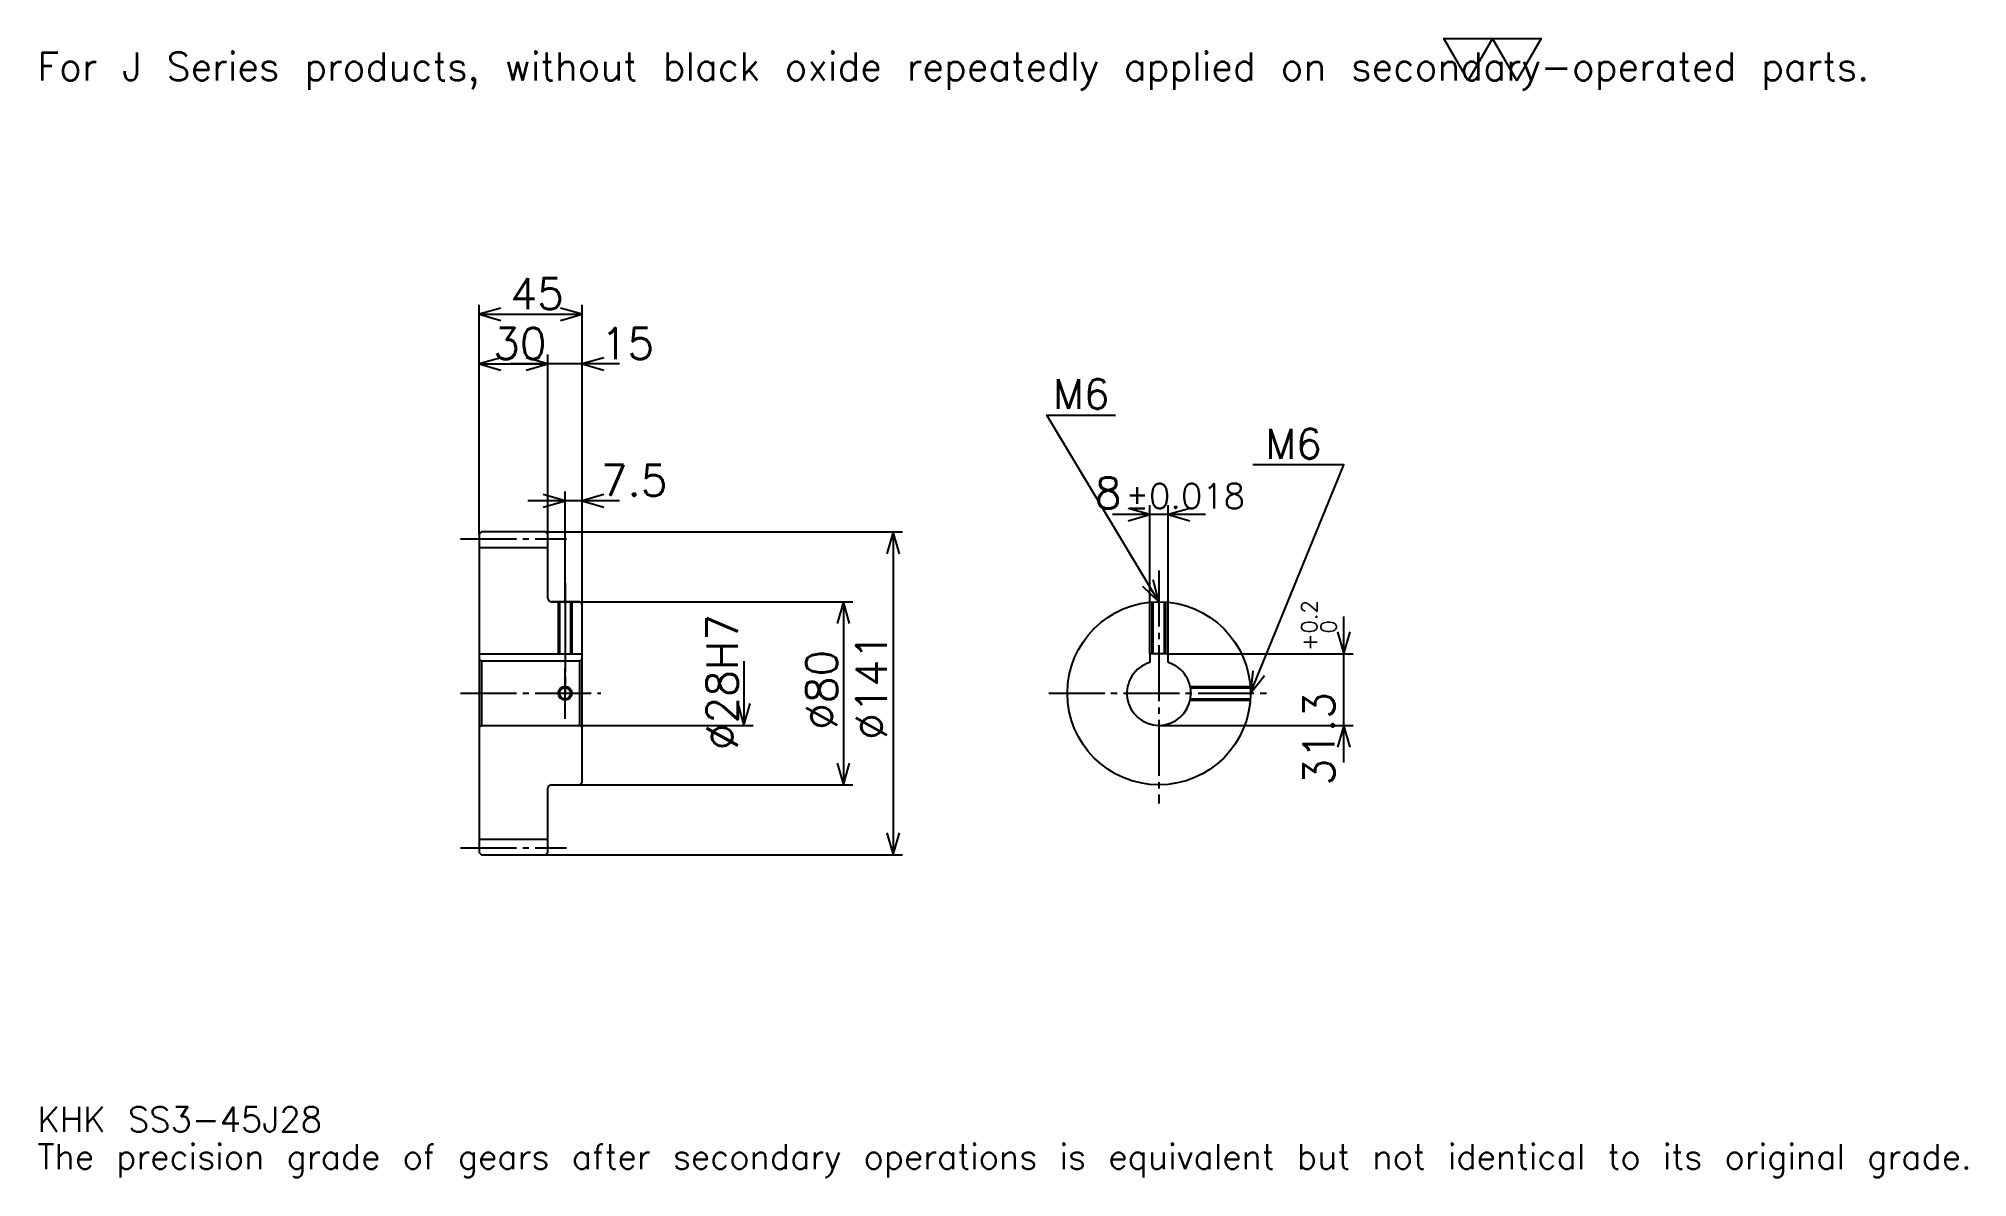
# Model space of a CAD drawing. Extents: x 28 to 870, y 10 to 508.
import ezdxf

# ---------------------------------------------------------------- set-up
doc = ezdxf.new("R2010")
doc.units = 0
doc.linetypes.add('DASHDOT', pattern=[32.608695, 24.456522, -2.717391, 2.717391, -2.717391])
doc.layers.get('0').update_dxf_attribs({"linetype": 'CONTINUOUS'})
doc.layers.add('DASHDOT', color=6, linetype='DASHDOT')
doc.styles.add('KANJI', font='TXT', dxfattribs={"bigfont": 'BIGFONT'})

msp = doc.modelspace()

# ---------------------------------------------------------------- linework, layer by layer
at = {"color": 5}
for p, q in [((220.108688, 291.967407), (220.108688, 391.152161)), ((265.108704, 291.967407), (265.108704, 391.152161)), ((220.108688, 387.076111), (265.108704, 387.076111)), ((220.108688, 365.336975), (250.108688, 365.336975)), ((281.413025, 365.336975), (233.804337, 365.336975)), ((250.108688, 291.967407), (250.108688, 369.413025)), ((281.413025, 305.554352), (241.304337, 305.554352)), ((257.608704, 291.967407), (257.608704, 309.630432)), ((513.065186, 238.767395), (513.065186, 303.586945)), ((521.065186, 238.767395), (521.065186, 303.586945)), ((537.369568, 299.510864), (496.760864, 299.510864)), ((220.108688, 290.967407), (220.108688, 291.967407)), ((249.108688, 291.967407), (265.108704, 291.967407)), ((250.108688, 290.967407), (250.108688, 291.967407)), ((257.608704, 261.467407), (257.608704, 291.967407)), ((257.608704, 261.467407), (257.608704, 291.967407)), ((265.108704, 291.967407), (405.054321, 291.967407)), ((265.108704, 260.467407), (265.108704, 291.967407)), ((400.978271, 291.967407), (400.978271, 150.967392)), ((251.608688, 261.467407), (265.108704, 261.467407)), ((265.108704, 261.467407), (383.315186, 261.467407)), ((379.239136, 261.467407), (379.239136, 181.467392)), ((597.82605, 191.16304), (597.82605, 255.071747)), ((521.065186, 238.767395), (601.902161, 238.767395)), ((335.760864, 235.467392), (335.760864, 207.467392)), ((265.108704, 207.467392), (339.836945, 207.467392)), ((517.065186, 207.467392), (601.902161, 207.467392)), ((251.608688, 181.467392), (265.108704, 181.467392)), ((265.108704, 181.467392), (383.315186, 181.467392)), ((249.108688, 150.967392), (265.108704, 150.967392)), ((265.108704, 150.967392), (405.054321, 150.967392))]:
    msp.add_line(p, q, dxfattribs=at)
at = {"color": 4}
for p, q in [((220.108688, 285.217407), (250.108688, 285.217407)), ((220.108688, 238.767395), (265.108704, 238.767395)), ((264.108704, 235.467392), (265.108704, 236.467392)), ((221.108688, 235.467392), (221.108688, 207.467392)), ((264.108704, 207.467392), (265.108704, 206.467392)), ((220.108688, 157.717392), (250.108688, 157.717392))]:
    msp.add_line(p, q, dxfattribs=at)
at = {"color": 7}
msp.add_lwpolyline([(652.173889, 489.130432), (641.57605, 507.5), (683.967346, 507.5), (673.369568, 489.130432), (662.771729, 507.5), (652.173889, 489.130432)], dxfattribs=at)
at = {"color": 5}
for points in [[(229.619553, 389.793488), (220.108688, 387.076111), (229.619553, 384.358704)], [(255.597809, 384.358704), (265.108704, 387.076111), (255.597809, 389.793488)], [(229.619553, 368.054352), (220.108688, 365.336975), (229.619553, 362.619568)], [(240.597824, 362.619568), (250.108688, 365.336975), (240.597824, 368.054352)], [(240.597824, 362.619568), (250.108688, 365.336975), (240.597824, 368.054352)], [(274.619568, 368.054352), (265.108704, 365.336975), (274.619568, 362.619568)], [(517.065186, 261.467407), (468.152161, 342.989136), (498.043457, 342.989136)], [(557.065186, 221.467392), (597.82605, 321.25), (558.152161, 321.25)], [(248.097824, 302.836975), (257.608704, 305.554352), (248.097824, 308.271729)], [(274.619568, 308.271729), (265.108704, 305.554352), (274.619568, 302.836975)], [(503.554321, 296.793457), (513.065186, 299.510864), (503.554321, 302.228271)], [(530.57605, 302.228271), (521.065186, 299.510864), (530.57605, 296.793457)], [(403.695648, 282.456512), (400.978271, 291.967407), (398.260864, 282.456512)], [(509.841736, 268.224792), (517.065186, 261.467407), (514.502014, 271.020996)], [(381.956512, 251.956528), (379.239136, 261.467407), (376.521729, 251.956528)], [(595.108704, 248.278259), (597.82605, 238.767395), (600.543457, 248.278259)], [(558.14624, 231.299591), (557.065186, 221.467392), (563.177429, 229.24437)], [(333.043457, 216.978256), (335.760864, 207.467392), (338.478271, 216.978256)], [(600.543457, 197.956528), (597.82605, 207.467392), (595.108704, 197.956528)], [(376.521729, 190.978256), (379.239136, 181.467392), (381.956512, 190.978256)], [(398.260864, 160.478271), (400.978271, 150.967392), (403.695648, 160.478271)]]:
    msp.add_lwpolyline(points, dxfattribs=at)
at = {"color": 4}
for points in [[(250.108688, 262.967407), (250.108688, 290.967407), (249.108688, 291.967407), (221.108688, 291.967407), (220.108688, 290.967407), (220.108688, 206.467392)], [(251.608688, 181.467392), (264.108704, 181.467392), (265.108704, 182.467392), (265.108704, 260.467407), (264.108704, 261.467407), (251.608688, 261.467407)], [(254.608688, 261.467407), (254.608688, 238.767395)], [(255.148682, 261.467407), (255.148682, 238.767395)], [(260.068695, 261.467407), (260.068695, 238.767395)], [(260.608704, 261.467407), (260.608704, 238.767395)], [(514.065186, 238.767395), (514.065186, 261.354736)], [(514.605225, 238.767395), (514.605225, 261.391663)], [(519.525208, 238.767395), (519.525208, 261.391663)], [(520.065186, 238.767395), (520.065186, 261.354736)], [(220.108688, 206.467392), (221.108688, 207.467392), (264.108704, 207.467392), (264.108704, 235.467392), (221.108688, 235.467392), (220.108688, 236.467392)], [(521.065186, 234.883804), (521.065186, 238.767395), (513.065186, 238.767395), (513.065186, 234.883804)], [(530.73999, 224.467392), (556.952515, 224.467392)], [(530.847351, 223.927399), (556.989502, 223.927399)], [(530.73999, 218.467392), (556.952515, 218.467392)], [(530.847351, 219.007385), (556.989502, 219.007385)], [(220.108688, 206.467392), (220.108688, 151.967392), (221.108688, 150.967392), (249.108688, 150.967392), (250.108688, 151.967392), (250.108688, 179.967392)]]:
    msp.add_lwpolyline(points, dxfattribs=at)
for centre, radius in [((517.065186, 221.467392), 40), ((257.608704, 221.467392), 2.46)]:
    msp.add_circle(centre, radius, dxfattribs=at)
at = {"color": 7}
msp.add_circle((257.608704, 221.467392), 3, dxfattribs=at)
at = {"color": 4}
for centre, radius, start, end in [((251.608688, 262.967407), 1.5, 180, 270), ((517.065186, 221.467392), 14, 106.601549926, 73.398450074), ((251.608688, 179.967392), 1.5, 90, 180)]:
    msp.add_arc(centre, radius, start, end, dxfattribs=at)
at = {"layer": 'DASHDOT', "color": 7}
for p, q in [((211.956512, 288.967407), (258.260864, 288.967407)), ((517.065186, 275.054352), (517.065186, 173.315216)), ((257.608704, 261.467407), (257.608704, 221.467392)), ((211.956512, 221.467392), (273.260864, 221.467392)), ((468.913025, 221.467392), (565.217407, 221.467392)), ((211.956512, 153.967392), (258.260864, 153.967392))]:
    msp.add_line(p, q, dxfattribs=at)
for points in [[(257.608704, 269.619568), (257.608704, 230.615219)], [(257.608704, 210.315216), (257.608704, 232.619568)], [(246.456512, 221.467392), (268.760864, 221.467392)]]:
    msp.add_lwpolyline(points, dxfattribs=at)

# ---------------------------------------------------------------- texts
at = {"color": 7, "style": 'KANJI'}
for s, height, p in [('For J Series products, without black oxide repeatedly applied on secondary-operated parts.', 12.228261, (27.173914, 489.130432)), ('45', 13.586957, (233.777161, 389.25)), ('30', 13.586957, (226.277161, 367.510864)), ('15', 13.586957, (273.260864, 367.510864)), ('M6', 13.043479, (470.869568, 345.706512)), ('M6', 13.043479, (563.586975, 323.967407)), ('7.5', 13.586957, (273.260864, 307.728271)), ('8', 13.586957, (489.019043, 302.228271)), ('%%p0.018', 10.869565, (502.468445, 302.228271)), ('KHK SS3-45J28', 10.869565, (27.173914, 29.891304)), ('The precision grade of gears after secondary operations is equivalent but not identical to its original grade.', 10.869565, (27.173914, 13.586957))]:
    msp.add_text(s, height=height, dxfattribs=at).set_placement(p)
for s, height, p in [('0.2', 6.793478, (586.141296, 247.664536)), ('%%c28H7', 13.586957, (333.043457, 196.671204)), ('+', 6.793478, (586.141296, 240.055832)), ('0', 6.793478, (594.565186, 247.664536)), ('%%c80', 13.586957, (376.521729, 205.502716)), ('%%c141', 13.586957, (398.260864, 201.08696)), ('31.3', 13.586957, (593.75, 181.246109))]:
    msp.add_text(s, height=height, rotation=90, dxfattribs=at).set_placement(p)

doc.saveas('drawing.dxf')
